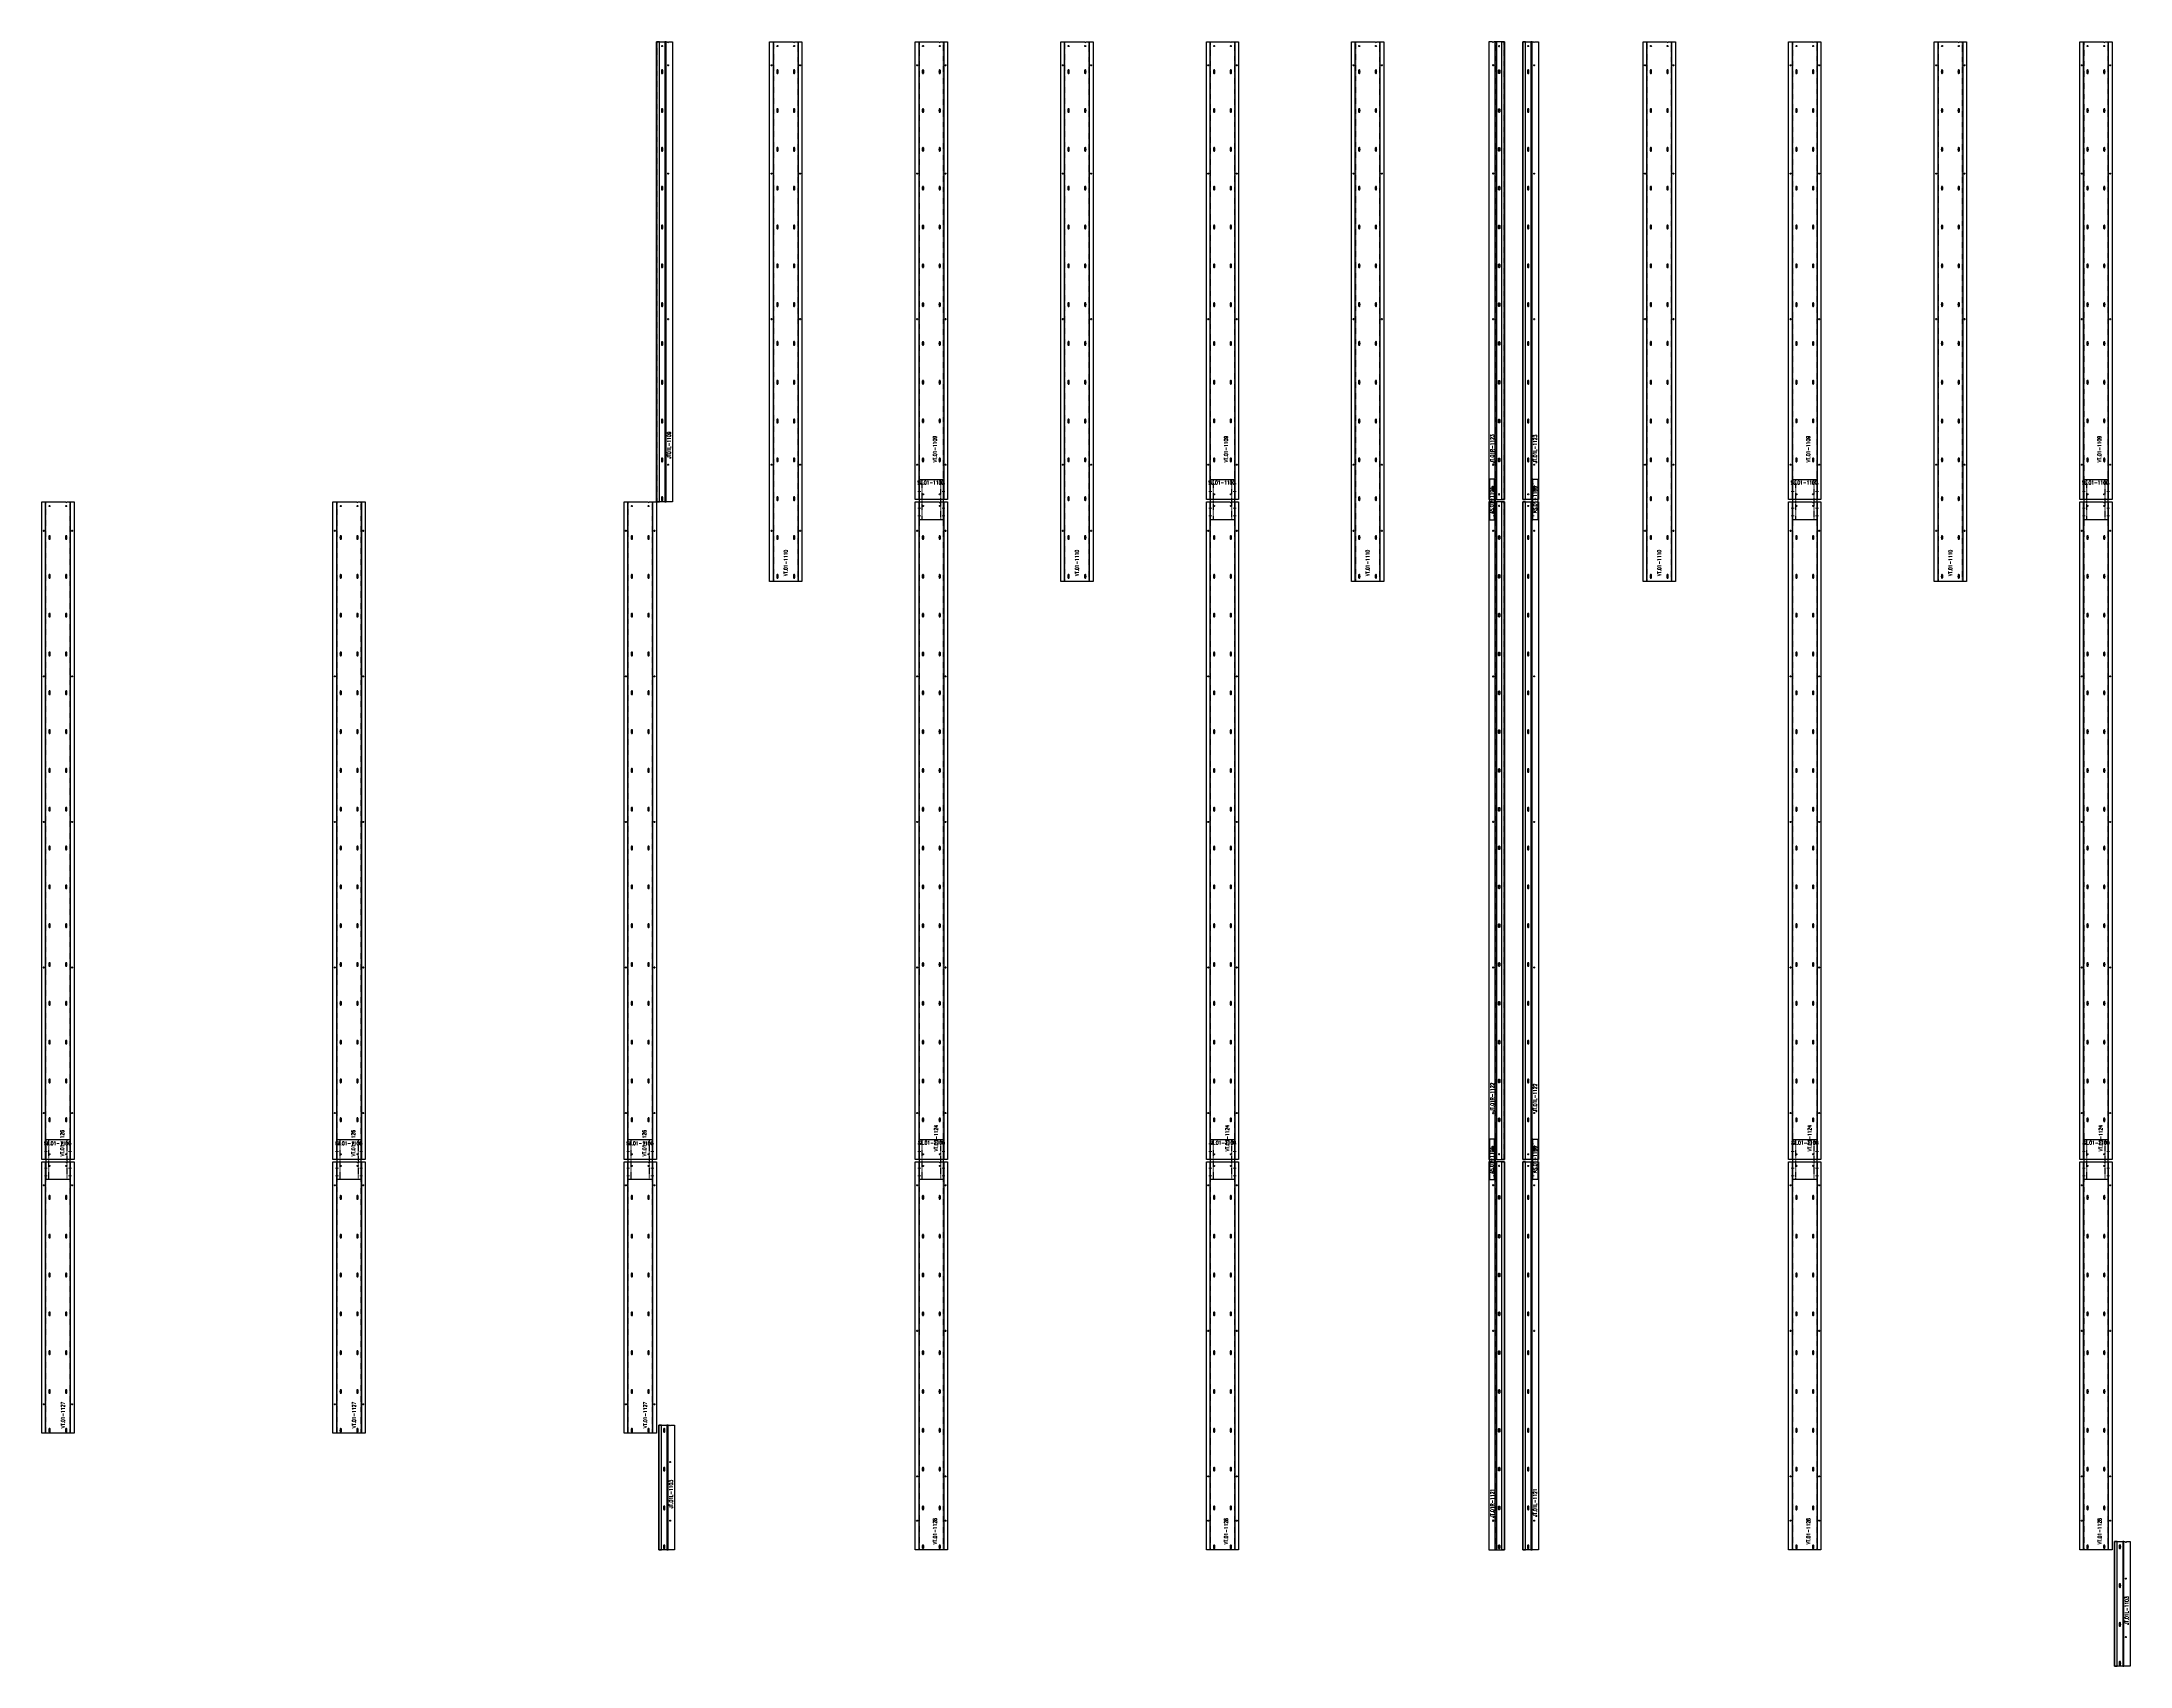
# Model space of a CAD drawing. Header units: inches. Extents: x 11737 to 18084, y -4365 to 1695.
# Drawn here: x 16711 to 17141.4, y -492.2 to -157.4 of the extents above; entities that cross this region are included whole.
import ezdxf

# ---------------------------------------------------------------- set-up
doc = ezdxf.new("R2010")
doc.units = ezdxf.units.IN
doc.header["$MEASUREMENT"] = 0
for name, pattern in [('NBK_Center', [0.541667, 0.333333, -0.0625, 0.083333, -0.0625]), ('NBK_Center2', [0.270833, 0.166667, -0.03125, 0.041667, -0.03125]), ('NBK_Hidden', [0.125, 0.083333, -0.041667]), ('NBK_Hidden2', [0.0625, 0.041667, -0.020833])]:
    doc.linetypes.add(name, pattern=pattern)
doc.layers.get('Defpoints').update_dxf_attribs({"color": 250, "lineweight": 0})
for name, color, linetype, lineweight in [('!Bracket', 11, 'Continuous', 25), ('!Clip - bent', 20, 'Continuous', 25), ('!Clip - bent @ 1', 20, 'Continuous', 25), ('!Dimension', 50, 'Continuous', 5), ('!Extrusion', 140, 'Continuous', 25), ('!Linetype_Center', 220, 'NBK_Center', 9), ('!Linetype_Center2', 222, 'NBK_Center2', 9), ('!Misc2', 252, 'NBK_Hidden2', 5)]:
    doc.layers.add(name, color=color, linetype=linetype, lineweight=lineweight)
doc.layers.add('0 @ 1', color=7, linetype='Continuous')
doc.styles.add('Romans', font='romans.shx', dxfattribs={"width": 0.8})

# ---------------------------------------------------------------- blocks, each defined once
blk = doc.blocks.new('WEEP HOLE')
at = {"layer": '!Linetype_Center'}
for p, q in [((-0.22, 0.37), (0.22, 0.37)), ((0, 0.83), (0, -0.08))]:
    blk.add_line(p, q, dxfattribs=at)
at = {"color": 0}
blk.add_lwpolyline([(-0.14, 0.61), (-0.14, 0.14, 0.414214), (0, 0, 0.414214), (0.14, 0.14), (0.14, 0.61, 0.414214), (0, 0.75, 0.414214)], format="xyb", close=True, dxfattribs=at)
blk = doc.blocks.new('TAP HOLE_5mm')
at = {"layer": '!Linetype_Center2'}
for points in [[(-0.18, 0), (0.18, 0)], [(0, 0.18), (0, -0.18)]]:
    blk.add_lwpolyline(points, dxfattribs=at)
blk.add_circle((0, 0), 0.101)
blk = doc.blocks.new('VT.01-1110-')
at = {"layer": '!Extrusion'}
blk.add_lwpolyline([(3.33, 0), (-3.33, 0), (-3.33, 111.22), (1.58, 111.22, 1), (1.86, 111.22), (3.33, 111.22)], format="xyb", close=True, dxfattribs=at)
for points in [[(-2.54, 111.22), (1.58, 111.22)], [(1.86, 111.22), (2.54, 111.22), (2.54, 0), (-2.54, 0), (-2.54, 111.22), (1.58, 111.22)], [(1.86, 111.22), (2.54, 111.22)]]:
    blk.add_lwpolyline(points, dxfattribs=at)
at = {"layer": '!Extrusion', "linetype": 'NBK_Hidden'}
blk.add_lwpolyline([(1.86, 111.22), (2.46, 111.22), (2.46, 0), (-2.46, 0), (-2.46, 111.22), (1.58, 111.22)], dxfattribs=at)
at = {"layer": '!Extrusion', "rotation": 360}
for name, p in [('TAP HOLE_5mm', (-1.72, 110.35)), ('TAP HOLE_5mm', (1.72, 110.35)), ('TAP HOLE_5mm', (-2.93, 106.38)), ('WEEP HOLE', (-1.72, 104.68)), ('WEEP HOLE', (1.72, 104.68)), ('TAP HOLE_5mm', (2.93, 106.38)), ('WEEP HOLE', (-1.72, 96.68)), ('WEEP HOLE', (1.72, 96.68)), ('WEEP HOLE', (-1.72, 88.68)), ('WEEP HOLE', (1.72, 88.68)), ('TAP HOLE_5mm', (-2.93, 84.06)), ('TAP HOLE_5mm', (2.93, 84.06)), ('WEEP HOLE', (-1.72, 80.68)), ('WEEP HOLE', (1.72, 80.68)), ('WEEP HOLE', (-1.72, 72.68)), ('WEEP HOLE', (1.72, 72.68)), ('WEEP HOLE', (-1.72, 64.68)), ('WEEP HOLE', (1.72, 64.68)), ('WEEP HOLE', (-1.72, 56.68)), ('WEEP HOLE', (1.72, 56.68)), ('TAP HOLE_5mm', (-2.93, 54.06)), ('TAP HOLE_5mm', (2.93, 54.06)), ('WEEP HOLE', (-1.72, 48.68)), ('WEEP HOLE', (1.72, 48.68)), ('WEEP HOLE', (-1.72, 40.68)), ('WEEP HOLE', (1.72, 40.68)), ('WEEP HOLE', (-1.72, 32.68)), ('WEEP HOLE', (1.72, 32.68)), ('TAP HOLE_5mm', (-2.93, 24.06)), ('WEEP HOLE', (-1.72, 24.68)), ('WEEP HOLE', (1.72, 24.68)), ('TAP HOLE_5mm', (2.93, 24.06)), ('WEEP HOLE', (-1.72, 16.68)), ('WEEP HOLE', (1.72, 16.68)), ('TAP HOLE_5mm', (-2.93, 10.43)), ('WEEP HOLE', (-1.72, 8.68)), ('WEEP HOLE', (1.72, 8.68)), ('TAP HOLE_5mm', (2.93, 10.43)), ('WEEP HOLE', (-1.72, 0.68)), ('WEEP HOLE', (1.72, 0.68))]:
    blk.add_blockref(name, p, dxfattribs=at)
at = {"layer": 'Defpoints', "color": 1, "insert": (0, 3.81), "char_height": 0.75, "width": 1.65, "attachment_point": 5, "rotation": 90, "style": 'Romans'}
blk.add_mtext('VT.01-1110', dxfattribs=at)
blk = doc.blocks.new('SECTION CLEAR HOLE 1')
at = {"layer": '!Linetype_Center2'}
blk.add_line((-0.33, 0, 0), (0.26, 0, 0), dxfattribs=at)
at = {"layer": '!Misc2'}
blk.add_lwpolyline([(-0.12, 0.1), (0, 0.1), (0, -0.1), (-0.12, -0.1)], close=True, dxfattribs=at)
blk = doc.blocks.new('SLOTTED SECTION1')
at = {"layer": '!Linetype_Center2'}
blk.add_lwpolyline([(-0.24, 0), (0.12, 0)], dxfattribs=at)
at = {"layer": '!Misc2'}
blk.add_lwpolyline([(-0.12, 0.47), (0, 0.47), (0, -0.47), (-0.12, -0.47)], close=True, dxfattribs=at)
blk = doc.blocks.new('SLOTTED HOLE 1')
at = {"layer": '!Linetype_Center'}
for p, q in [((0, 0.55), (0, -0.55)), ((-0.22, 0), (0.22, 0))]:
    blk.add_line(p, q, dxfattribs=at)
at = {"color": 0}
blk.add_lwpolyline([(-0.14, 0.33), (-0.14, -0.33, 0.414214), (0, -0.47, 0.414214), (0.14, -0.33), (0.14, 0.33, 0.414214), (0, 0.47, 0.414214)], format="xyb", close=True, dxfattribs=at)
blk = doc.blocks.new('SL.01-1101')
at = {"layer": '!Bracket'}
for points in [[(4.65, -1.3), (4.65, -0.12), (-3.67, -0.12), (-3.67, -1.3)], [(-3.67, -1.3), (-3.67, -1.18), (4.65, -1.18), (4.65, -1.3)]]:
    blk.add_lwpolyline(points, close=True, dxfattribs=at)
at = {"layer": '!Dimension', "xscale": -1, "rotation": 270}
for name, p in [('SECTION CLEAR HOLE 1', (-2.88, -1.18)), ('SECTION CLEAR HOLE 1', (-1.3, -1.18)), ('SLOTTED SECTION1', (2.15, -1.18)), ('SLOTTED SECTION1', (3.73, -1.18))]:
    blk.add_blockref(name, p, dxfattribs=at)
at = {"layer": '!Extrusion', "xscale": -1, "rotation": 270}
blk.add_blockref('TAP HOLE_5mm', (-2.09, -0.83), dxfattribs=at)
at = {"layer": '!Extrusion', "linetype": 'NBK_Hidden', "xscale": -1, "rotation": 270}
blk.add_blockref('SLOTTED HOLE 1', (2.75, -0.83), dxfattribs=at)
at = {"layer": 'Defpoints', "color": 30, "insert": (0.32, -0.6), "char_height": 0.75, "width": 1.65, "attachment_point": 5, "style": 'Romans'}
blk.add_mtext('AS.01-1101', dxfattribs=at)
blk = doc.blocks.new('JT.01R-1121-')
at = {"layer": '!Extrusion'}
blk.add_lwpolyline([(-3.25, 0), (0, 0), (0, 79.96), (-2.22, 79.96, -1), (-2.5, 79.96), (-3.25, 79.96)], format="xyb", close=True, dxfattribs=at)
for points in [[(-1.69, 79.96), (-1.69, 0), (-1.95, 0), (-1.95, 79.96)], [(-0.08, 79.96), (-0.08, 0), (0, 0), (0, 79.96), (0, 0), (-0.57, 0), (-0.57, 79.96)]]:
    blk.add_lwpolyline(points, close=True, dxfattribs=at)
at = {"layer": '!Extrusion', "linetype": 'NBK_Hidden'}
blk.add_lwpolyline([(-1.87, 79.96), (-1.87, 0), (-1.95, 0), (-1.95, 79.96)], close=True, dxfattribs=at)
at = {"layer": '!Extrusion', "xscale": -1}
for name, p in [('TAP HOLE_5mm', (-1.13, 79.12)), ('TAP HOLE_5mm', (-2.36, 75.12)), ('WEEP HOLE', (-1.13, 72.25)), ('WEEP HOLE', (-1.13, 64.25)), ('WEEP HOLE', (-1.13, 56.25)), ('WEEP HOLE', (-1.13, 48.25)), ('TAP HOLE_5mm', (-2.36, 45.12)), ('WEEP HOLE', (-1.13, 40.25)), ('WEEP HOLE', (-1.13, 32.25)), ('WEEP HOLE', (-1.13, 24.25)), ('WEEP HOLE', (-1.13, 16.25)), ('WEEP HOLE', (-1.13, 8.25)), ('TAP HOLE_5mm', (-2.36, 6)), ('WEEP HOLE', (-1.13, 0.24))]:
    blk.add_blockref(name, p, dxfattribs=at)
at = {"color": 144, "rotation": 90}
blk.add_blockref('SL.01-1101', (-3.25, 79.96), dxfattribs=at)
at = {"layer": 'Defpoints', "color": 5, "insert": (-2.54, 9.58), "char_height": 0.75, "width": 1.65, "attachment_point": 5, "rotation": 90, "style": 'Romans'}
blk.add_mtext('JT.01R-1121', dxfattribs=at)
blk = doc.blocks.new('AS.01-1100')
at = {"layer": '!Bracket'}
for points in [[(-1.3, 4.65), (-0.12, 4.65), (-0.12, -3.67), (-1.3, -3.67)], [(-1.3, -3.67), (-1.18, -3.67), (-1.18, 4.65), (-1.3, 4.65)]]:
    blk.add_lwpolyline(points, close=True, dxfattribs=at)
at = {"layer": '!Dimension'}
for name, p in [('SLOTTED SECTION1', (-1.18, 3.73)), ('SLOTTED SECTION1', (-1.18, 2.15)), ('SECTION CLEAR HOLE 1', (-1.18, -1.3)), ('SECTION CLEAR HOLE 1', (-1.18, -2.88))]:
    blk.add_blockref(name, p, dxfattribs=at)
at = {"layer": '!Extrusion', "linetype": 'NBK_Hidden'}
blk.add_blockref('SLOTTED HOLE 1', (-0.83, 2.75), dxfattribs=at)
at = {"layer": '!Extrusion', "rotation": 360}
blk.add_blockref('TAP HOLE_5mm', (-0.83, -2.09), dxfattribs=at)
at = {"layer": 'Defpoints', "color": 30, "insert": (-0.71, 0.49), "char_height": 0.75, "width": 1.65, "attachment_point": 5, "rotation": 90, "style": 'Romans'}
blk.add_mtext('AS.01-1100', dxfattribs=at)
blk = doc.blocks.new('JT.01L-1121')
at = {"layer": '!Extrusion'}
blk.add_lwpolyline([(2.22, 79.96, 1), (2.5, 79.96), (3.25, 79.96), (3.25, 0), (0, 0), (0, 79.96)], format="xyb", close=True, dxfattribs=at)
for points in [[(0, 79.96), (0, 0), (0.57, 0), (0.57, 79.96)], [(1.69, 79.96), (1.69, 0), (1.95, 0), (1.95, 79.96)]]:
    blk.add_lwpolyline(points, close=True, dxfattribs=at)
at = {"layer": '!Extrusion', "linetype": 'NBK_Hidden'}
for points in [[(0, 79.96), (0, 0), (0.08, 0), (0.08, 79.96)], [(1.87, 79.96), (1.87, 0), (1.95, 0), (1.95, 79.96)]]:
    blk.add_lwpolyline(points, close=True, dxfattribs=at)
at = {"layer": '!Dimension'}
blk.add_blockref('AS.01-1100', (3.25, 79.96), dxfattribs=at)
at = {"layer": '!Extrusion', "rotation": 360}
for name, p in [('TAP HOLE_5mm', (1.13, 79.12)), ('TAP HOLE_5mm', (2.36, 75.12)), ('WEEP HOLE', (1.13, 72.25)), ('WEEP HOLE', (1.13, 64.25)), ('TAP HOLE_5mm', (2.36, 45.12)), ('TAP HOLE_5mm', (2.36, 6))]:
    blk.add_blockref(name, p, dxfattribs=at)
at = {"layer": '!Extrusion'}
for p in [(1.13, 56.25), (1.13, 48.25), (1.13, 40.25), (1.13, 32.25), (1.13, 24.25), (1.13, 16.25), (1.13, 8.25), (1.13, 0.24)]:
    blk.add_blockref('WEEP HOLE', p, dxfattribs=at)
at = {"layer": 'Defpoints', "color": 2, "insert": (2.54, 9.7), "char_height": 0.75, "width": 1.65, "attachment_point": 5, "rotation": 90, "style": 'Romans'}
blk.add_mtext('JT.01L-1121', dxfattribs=at)
blk = doc.blocks.new('CLEAR SECTION HOLE')
at = {"layer": '!Linetype_Center2'}
blk.add_line((-0.33, 0), (0.26, 0), dxfattribs=at)
at = {"layer": '!Misc2'}
blk.add_lwpolyline([(-0.08, 0.1), (0, 0.1), (0, -0.1), (-0.08, -0.1)], close=True, dxfattribs=at)
blk = doc.blocks.new('VT.01-1128-')
at = {"layer": '!Extrusion'}
blk.add_lwpolyline([(-2.45, 84.55), (2.45, 84.55), (2.45, 76.29), (-2.45, 76.29)], close=True, dxfattribs=at)
at = {"layer": '!Extrusion', "linetype": 'NBK_Hidden2'}
blk.add_lwpolyline([(-1.86, 84.55), (1.86, 84.55), (1.86, 76.29), (-1.86, 76.29)], close=True, dxfattribs=at)
at = {"layer": '!Extrusion'}
blk.add_lwpolyline([(3.33, 0), (-3.33, 0), (-3.33, 79.96), (1.58, 79.96, 1), (1.86, 79.96), (3.33, 79.96)], format="xyb", close=True, dxfattribs=at)
for points in [[(-2.54, 79.96), (1.58, 79.96)], [(-2.54, 79.96), (1.58, 79.96)], [(1.86, 79.96), (2.54, 79.96), (2.54, 0), (-2.54, 0), (-2.54, 79.96), (1.58, 79.96)], [(1.86, 79.96), (2.54, 79.96)], [(1.86, 79.96), (2.54, 79.96)]]:
    blk.add_lwpolyline(points, dxfattribs=at)
at = {"layer": '!Extrusion', "linetype": 'NBK_Hidden'}
blk.add_lwpolyline([(1.86, 79.96), (2.46, 79.96), (2.46, 0), (-2.46, 0), (-2.46, 79.96), (1.58, 79.96)], dxfattribs=at)
at = {"layer": '!Dimension', "rotation": 360}
for p in [(-2.46, 78.66), (2.54, 78.66), (-2.46, 77.08), (2.54, 77.08)]:
    blk.add_blockref('CLEAR SECTION HOLE', p, dxfattribs=at)
at = {"layer": '!Extrusion', "rotation": 360}
for name, p in [('TAP HOLE_5mm', (-1.72, 79.12)), ('TAP HOLE_5mm', (1.72, 79.12)), ('TAP HOLE_5mm', (-2.93, 75.12)), ('TAP HOLE_5mm', (2.93, 75.12)), ('WEEP HOLE', (-1.72, 72.25)), ('WEEP HOLE', (1.72, 72.25)), ('WEEP HOLE', (-1.72, 64.25)), ('WEEP HOLE', (1.72, 64.25)), ('WEEP HOLE', (-1.72, 56.25)), ('WEEP HOLE', (1.72, 56.25)), ('WEEP HOLE', (-1.72, 48.25)), ('WEEP HOLE', (1.72, 48.25)), ('TAP HOLE_5mm', (-2.93, 45.12)), ('TAP HOLE_5mm', (2.93, 45.12)), ('WEEP HOLE', (-1.72, 40.25)), ('WEEP HOLE', (1.72, 40.25)), ('WEEP HOLE', (-1.72, 32.25)), ('WEEP HOLE', (1.72, 32.25)), ('WEEP HOLE', (-1.72, 24.25)), ('WEEP HOLE', (1.72, 24.25)), ('TAP HOLE_5mm', (-2.93, 15.12)), ('WEEP HOLE', (-1.72, 16.25)), ('WEEP HOLE', (1.72, 16.25)), ('TAP HOLE_5mm', (2.93, 15.12)), ('WEEP HOLE', (-1.72, 8.25)), ('WEEP HOLE', (1.72, 8.25)), ('TAP HOLE_5mm', (-2.93, 6)), ('TAP HOLE_5mm', (2.93, 6)), ('WEEP HOLE', (-1.72, 0.24)), ('WEEP HOLE', (1.72, 0.24))]:
    blk.add_blockref(name, p, dxfattribs=at)
at = {"layer": 'Defpoints', "color": 30, "insert": (0.03, 83.88), "char_height": 0.75, "width": 1.65, "attachment_point": 5, "style": 'Romans'}
blk.add_mtext('SL.01-1100', dxfattribs=at)
at = {"layer": 'Defpoints', "color": 1, "insert": (0.74, 3.81), "char_height": 0.75, "width": 1.65, "attachment_point": 5, "rotation": 90, "style": 'Romans'}
blk.add_mtext('VT.01-1128', dxfattribs=at)
blk = doc.blocks.new('VT.01-1127-')
at = {"layer": '!Extrusion'}
blk.add_lwpolyline([(-2.45, 60.55), (2.45, 60.55), (2.45, 52.29), (-2.45, 52.29)], close=True, dxfattribs=at)
at = {"layer": '!Extrusion', "linetype": 'NBK_Hidden2'}
blk.add_lwpolyline([(-1.86, 60.55), (1.86, 60.55), (1.86, 52.29), (-1.86, 52.29)], close=True, dxfattribs=at)
at = {"layer": '!Extrusion'}
blk.add_lwpolyline([(3.33, 0), (-3.33, 0), (-3.33, 55.96), (1.58, 55.96, 1), (1.86, 55.96), (3.33, 55.96)], format="xyb", close=True, dxfattribs=at)
for points in [[(1.86, 55.96), (2.54, 55.96), (2.54, 0), (-2.54, 0), (-2.54, 55.96), (1.58, 55.96)], [(-2.54, 55.96), (1.58, 55.96)], [(1.86, 55.96), (2.54, 55.96)]]:
    blk.add_lwpolyline(points, dxfattribs=at)
at = {"layer": '!Extrusion', "linetype": 'NBK_Hidden'}
blk.add_lwpolyline([(1.86, 55.96), (2.46, 55.96), (2.46, 0), (-2.46, 0), (-2.46, 55.96), (1.58, 55.96)], dxfattribs=at)
at = {"layer": '!Dimension', "rotation": 360}
for p in [(-2.46, 54.67), (-2.46, 53.09), (2.54, 54.67), (2.54, 53.09)]:
    blk.add_blockref('CLEAR SECTION HOLE', p, dxfattribs=at)
at = {"layer": '!Extrusion', "rotation": 360}
for name, p in [('TAP HOLE_5mm', (-1.72, 55.12)), ('TAP HOLE_5mm', (1.72, 55.12)), ('TAP HOLE_5mm', (-2.93, 51.12)), ('WEEP HOLE', (-1.72, 48.25)), ('WEEP HOLE', (1.72, 48.25)), ('TAP HOLE_5mm', (2.93, 51.12)), ('WEEP HOLE', (-1.72, 40.25)), ('WEEP HOLE', (1.72, 40.25)), ('WEEP HOLE', (-1.72, 32.25)), ('WEEP HOLE', (1.72, 32.25)), ('WEEP HOLE', (-1.72, 24.25)), ('WEEP HOLE', (1.72, 24.25)), ('WEEP HOLE', (-1.72, 16.25)), ('WEEP HOLE', (1.72, 16.25)), ('WEEP HOLE', (-1.72, 8.25)), ('WEEP HOLE', (1.72, 8.25)), ('TAP HOLE_5mm', (-2.93, 6)), ('TAP HOLE_5mm', (2.93, 6)), ('WEEP HOLE', (-1.72, 0.24)), ('WEEP HOLE', (1.72, 0.24))]:
    blk.add_blockref(name, p, dxfattribs=at)
at = {"layer": 'Defpoints', "color": 30, "insert": (-0.07, 59.77), "char_height": 0.75, "width": 1.65, "attachment_point": 5, "style": 'Romans'}
blk.add_mtext('SL.01-1100', dxfattribs=at)
at = {"layer": 'Defpoints', "color": 1, "insert": (1.02, 3.77), "char_height": 0.75, "width": 1.65, "attachment_point": 5, "rotation": 90, "style": 'Romans'}
blk.add_mtext('VT.01-1127', dxfattribs=at)
blk = doc.blocks.new('JT.01L-1103')
at = {"layer": '!Extrusion'}
blk.add_lwpolyline([(0, 25.69), (0, 0), (-3.25, 0), (-3.25, 25.69), (-1.02, 25.69, 1), (-0.75, 25.69)], format="xyb", close=True, dxfattribs=at)
for points in [[(-2.68, 25.69), (-3.25, 25.69), (-3.25, 0), (-2.68, 0)], [(-1.55, 0), (-1.3, 0), (-1.3, 25.69), (-1.55, 25.69)]]:
    blk.add_lwpolyline(points, close=True, dxfattribs=at)
at = {"layer": '!Extrusion', "linetype": 'NBK_Hidden'}
for points in [[(-3.25, 0), (-3.17, 0), (-3.17, 25.69), (-3.25, 25.69)], [(-1.38, 0), (-1.3, 0), (-1.3, 25.69), (-1.38, 25.69)]]:
    blk.add_lwpolyline(points, close=True, dxfattribs=at)
at = {"layer": '!Extrusion'}
for p in [(-2.12, 24.25), (-2.12, 16.25), (-2.12, 8.25), (-2.12, 0.24)]:
    blk.add_blockref('WEEP HOLE', p, dxfattribs=at)
at = {"layer": '!Extrusion', "rotation": 360}
for p in [(-0.89, 18.07), (-0.89, 6)]:
    blk.add_blockref('TAP HOLE_5mm', p, dxfattribs=at)
at = {"layer": 'Defpoints', "color": 2, "insert": (-0.71, 11.47), "char_height": 0.75, "width": 1.65, "attachment_point": 5, "rotation": 90, "style": 'Romans'}
blk.add_mtext('JT.01L-1103', dxfattribs=at)
blk = doc.blocks.new('SLOTTED SECTION HOLE')
at = {"layer": '!Linetype_Center2'}
blk.add_line((-0.33, 0), (0.26, 0), dxfattribs=at)
at = {"layer": '!Misc2'}
blk.add_lwpolyline([(-0.08, 0.47), (0, 0.47), (0, -0.47), (-0.08, -0.47)], close=True, dxfattribs=at)
blk = doc.blocks.new('VT.01-1109-')
at = {"layer": '!Extrusion'}
blk.add_lwpolyline([(-3.33, 0), (-3.33, 94.33), (1.58, 94.33, 1), (1.86, 94.33), (3.32, 94.33), (3.32, 0)], format="xyb", close=True, dxfattribs=at)
for points in [[(-2.54, 0), (-2.54, 94.33), (1.58, 94.33)], [(1.86, 94.33), (2.54, 94.33), (2.54, 0)]]:
    blk.add_lwpolyline(points, dxfattribs=at)
at = {"layer": '!Extrusion', "linetype": 'NBK_Hidden'}
for points in [[(-2.46, 0), (-2.46, 94.33), (1.58, 94.33)], [(1.86, 94.33), (2.46, 94.33), (2.46, 0)]]:
    blk.add_lwpolyline(points, dxfattribs=at)
at = {"layer": '!Dimension', "rotation": 360}
for p in [(-2.46, 3.23), (-2.46, 1.65), (2.54, 3.23), (2.54, 1.65)]:
    blk.add_blockref('SLOTTED SECTION HOLE', p, dxfattribs=at)
at = {"layer": '!Extrusion', "rotation": 360}
for name, p in [('TAP HOLE_5mm', (-1.72, 93.45)), ('TAP HOLE_5mm', (1.72, 93.45)), ('TAP HOLE_5mm', (-2.94, 89.49)), ('WEEP HOLE', (-1.72, 87.78)), ('WEEP HOLE', (1.72, 87.78)), ('TAP HOLE_5mm', (2.93, 89.49)), ('WEEP HOLE', (-1.72, 79.78)), ('WEEP HOLE', (1.72, 79.78)), ('WEEP HOLE', (-1.72, 71.78)), ('WEEP HOLE', (1.72, 71.78)), ('TAP HOLE_5mm', (-2.94, 67.16)), ('WEEP HOLE', (-1.72, 63.78)), ('WEEP HOLE', (1.72, 63.78)), ('TAP HOLE_5mm', (2.93, 67.16)), ('WEEP HOLE', (-1.72, 55.78)), ('WEEP HOLE', (1.72, 55.78)), ('WEEP HOLE', (-1.72, 47.78)), ('WEEP HOLE', (1.72, 47.78)), ('WEEP HOLE', (-1.72, 39.78)), ('WEEP HOLE', (1.72, 39.78)), ('TAP HOLE_5mm', (-2.94, 37.16)), ('TAP HOLE_5mm', (2.93, 37.16)), ('WEEP HOLE', (-1.72, 31.78)), ('WEEP HOLE', (1.72, 31.78)), ('WEEP HOLE', (-1.72, 23.78)), ('WEEP HOLE', (1.72, 23.78)), ('WEEP HOLE', (-1.72, 15.84)), ('WEEP HOLE', (1.72, 15.84)), ('WEEP HOLE', (-1.72, 7.78)), ('WEEP HOLE', (1.72, 7.78)), ('TAP HOLE_5mm', (-2.94, 7.16)), ('TAP HOLE_5mm', (2.93, 7.16)), ('TAP HOLE_5mm', (-1.72, 1.06)), ('TAP HOLE_5mm', (1.72, 1.06))]:
    blk.add_blockref(name, p, dxfattribs=at)
at = {"layer": 'Defpoints', "color": 1, "insert": (0.72, 10.38), "char_height": 0.75, "width": 1.65, "attachment_point": 5, "rotation": 90, "style": 'Romans'}
blk.add_mtext('VT.01-1109', dxfattribs=at)
blk = doc.blocks.new('VT.01-1124-')
at = {"layer": '!Extrusion'}
blk.add_lwpolyline([(-2.45, 140.09), (2.45, 140.09), (2.45, 131.83), (-2.45, 131.83)], close=True, dxfattribs=at)
at = {"layer": '!Extrusion', "linetype": 'NBK_Hidden2'}
blk.add_lwpolyline([(-1.86, 140.09), (1.86, 140.09), (1.86, 131.83), (-1.86, 131.83)], close=True, dxfattribs=at)
at = {"layer": '!Extrusion'}
blk.add_lwpolyline([(-3.33, 0), (-3.33, 135.5), (1.58, 135.5, 1), (1.86, 135.5), (3.33, 135.5), (3.33, 0)], format="xyb", close=True, dxfattribs=at)
for points in [[(-2.54, 0), (-2.54, 135.5), (1.58, 135.5)], [(1.86, 135.5), (2.54, 135.5), (2.54, 0)]]:
    blk.add_lwpolyline(points, dxfattribs=at)
at = {"layer": '!Extrusion', "linetype": 'NBK_Hidden'}
for points in [[(-2.46, 0), (-2.46, 135.5)], [(2.46, 135.5), (2.46, 0)]]:
    blk.add_lwpolyline(points, dxfattribs=at)
at = {"layer": '!Dimension', "rotation": 360}
for name, p in [('CLEAR SECTION HOLE', (-2.46, 134.2)), ('CLEAR SECTION HOLE', (2.54, 134.2)), ('CLEAR SECTION HOLE', (-2.46, 132.62)), ('CLEAR SECTION HOLE', (2.54, 132.62)), ('SLOTTED SECTION HOLE', (-2.46, 3.23)), ('SLOTTED SECTION HOLE', (-2.46, 1.65)), ('SLOTTED SECTION HOLE', (2.54, 3.23)), ('SLOTTED SECTION HOLE', (2.54, 1.65))]:
    blk.add_blockref(name, p, dxfattribs=at)
at = {"layer": '!Extrusion', "rotation": 360}
for name, p in [('TAP HOLE_5mm', (-1.72, 134.66)), ('TAP HOLE_5mm', (1.72, 134.66)), ('TAP HOLE_5mm', (-2.93, 129.54)), ('TAP HOLE_5mm', (2.93, 129.54)), ('WEEP HOLE', (-1.72, 127.78)), ('WEEP HOLE', (1.72, 127.78)), ('WEEP HOLE', (-1.72, 119.78)), ('WEEP HOLE', (1.72, 119.78)), ('WEEP HOLE', (-1.72, 111.78)), ('WEEP HOLE', (1.72, 111.78)), ('WEEP HOLE', (-1.72, 103.78)), ('WEEP HOLE', (1.72, 103.78)), ('TAP HOLE_5mm', (-2.93, 99.54)), ('TAP HOLE_5mm', (2.93, 99.54)), ('WEEP HOLE', (-1.72, 95.78)), ('WEEP HOLE', (1.72, 95.78)), ('WEEP HOLE', (-1.72, 87.78)), ('WEEP HOLE', (1.72, 87.78)), ('WEEP HOLE', (-1.72, 79.78)), ('WEEP HOLE', (1.72, 79.78)), ('TAP HOLE_5mm', (-2.93, 69.54)), ('WEEP HOLE', (-1.72, 71.78)), ('WEEP HOLE', (1.72, 71.78)), ('TAP HOLE_5mm', (2.93, 69.54)), ('WEEP HOLE', (-1.72, 63.78)), ('WEEP HOLE', (1.72, 63.78)), ('WEEP HOLE', (-1.72, 55.78)), ('WEEP HOLE', (1.72, 55.78)), ('WEEP HOLE', (-1.72, 47.78)), ('WEEP HOLE', (1.72, 47.78)), ('TAP HOLE_5mm', (-2.93, 39.54)), ('WEEP HOLE', (-1.72, 39.78)), ('WEEP HOLE', (1.72, 39.78)), ('TAP HOLE_5mm', (2.93, 39.54)), ('WEEP HOLE', (-1.72, 31.78)), ('WEEP HOLE', (1.72, 31.78)), ('WEEP HOLE', (-1.72, 23.78)), ('WEEP HOLE', (1.72, 23.78)), ('WEEP HOLE', (-1.72, 15.78)), ('WEEP HOLE', (1.72, 15.78)), ('TAP HOLE_5mm', (-2.93, 9.54)), ('WEEP HOLE', (-1.72, 7.78)), ('WEEP HOLE', (1.72, 7.78)), ('TAP HOLE_5mm', (2.93, 9.54)), ('TAP HOLE_5mm', (-1.72, 1.06)), ('TAP HOLE_5mm', (1.72, 1.06))]:
    blk.add_blockref(name, p, dxfattribs=at)
at = {"layer": 'Defpoints', "color": 30, "insert": (-0.12, 139.47), "char_height": 0.75, "width": 1.65, "attachment_point": 5, "style": 'Romans'}
blk.add_mtext('SL.01-1100', dxfattribs=at)
at = {"layer": 'Defpoints', "color": 1, "insert": (0.98, 4.37), "char_height": 0.75, "width": 1.65, "attachment_point": 5, "rotation": 90, "style": 'Romans'}
blk.add_mtext('VT.01-1124', dxfattribs=at)
blk = doc.blocks.new('VT.01-1126-')
at = {"layer": '!Extrusion'}
blk.add_lwpolyline([(3.33, 0), (-3.33, 0), (-3.33, 135.53), (1.58, 135.53, 1), (1.86, 135.53), (3.33, 135.53)], format="xyb", close=True, dxfattribs=at)
for points in [[(1.86, 135.53), (2.54, 135.53), (2.54, 0), (-2.54, 0), (-2.54, 135.53), (1.58, 135.53)], [(-2.54, 135.53), (1.58, 135.53)], [(1.86, 135.53), (2.54, 135.53)]]:
    blk.add_lwpolyline(points, dxfattribs=at)
at = {"layer": '!Extrusion', "linetype": 'NBK_Hidden'}
blk.add_lwpolyline([(1.86, 135.53), (2.46, 135.53), (2.46, 0), (-2.46, 0), (-2.46, 135.53), (1.58, 135.53)], dxfattribs=at)
at = {"layer": '!Dimension', "rotation": 360}
for p in [(-2.46, 3.23), (-2.46, 1.65), (2.54, 3.23), (2.54, 1.65)]:
    blk.add_blockref('SLOTTED SECTION HOLE', p, dxfattribs=at)
at = {"layer": '!Extrusion', "rotation": 360}
for name, p in [('TAP HOLE_5mm', (-1.72, 134.65)), ('TAP HOLE_5mm', (1.72, 134.65)), ('TAP HOLE_5mm', (-2.93, 129.54)), ('TAP HOLE_5mm', (2.93, 129.54)), ('WEEP HOLE', (-1.72, 127.79)), ('WEEP HOLE', (1.72, 127.79)), ('WEEP HOLE', (-1.72, 119.79)), ('WEEP HOLE', (1.72, 119.79)), ('WEEP HOLE', (-1.72, 111.79)), ('WEEP HOLE', (1.72, 111.79)), ('WEEP HOLE', (-1.72, 103.79)), ('WEEP HOLE', (1.72, 103.79)), ('TAP HOLE_5mm', (-2.93, 99.54)), ('TAP HOLE_5mm', (2.93, 99.54)), ('WEEP HOLE', (-1.72, 95.79)), ('WEEP HOLE', (1.72, 95.79)), ('WEEP HOLE', (-1.72, 87.79)), ('WEEP HOLE', (1.72, 87.79)), ('WEEP HOLE', (-1.72, 79.79)), ('WEEP HOLE', (1.72, 79.79)), ('TAP HOLE_5mm', (-2.93, 69.54)), ('WEEP HOLE', (-1.72, 71.79)), ('WEEP HOLE', (1.72, 71.79)), ('TAP HOLE_5mm', (2.93, 69.54)), ('WEEP HOLE', (-1.72, 63.79)), ('WEEP HOLE', (1.72, 63.79)), ('WEEP HOLE', (-1.72, 55.79)), ('WEEP HOLE', (1.72, 55.79)), ('WEEP HOLE', (-1.72, 47.79)), ('WEEP HOLE', (1.72, 47.79)), ('TAP HOLE_5mm', (-2.93, 39.54)), ('WEEP HOLE', (-1.72, 39.79)), ('WEEP HOLE', (1.72, 39.79)), ('TAP HOLE_5mm', (2.93, 39.54)), ('WEEP HOLE', (-1.72, 31.79)), ('WEEP HOLE', (1.72, 31.79)), ('WEEP HOLE', (-1.72, 23.79)), ('WEEP HOLE', (1.72, 23.79)), ('WEEP HOLE', (-1.72, 15.79)), ('WEEP HOLE', (1.72, 15.79)), ('TAP HOLE_5mm', (-2.93, 9.54)), ('WEEP HOLE', (-1.72, 7.79)), ('WEEP HOLE', (1.72, 7.79)), ('TAP HOLE_5mm', (2.93, 9.54)), ('TAP HOLE_5mm', (-1.72, 1.06)), ('TAP HOLE_5mm', (1.72, 1.06))]:
    blk.add_blockref(name, p, dxfattribs=at)
at = {"layer": 'Defpoints', "color": 1, "insert": (0.88, 3.34), "char_height": 0.75, "width": 1.65, "attachment_point": 5, "rotation": 90, "style": 'Romans'}
blk.add_mtext('VT.01-1126', dxfattribs=at)
blk = doc.blocks.new('JT.01L-1109')
at = {"layer": '!Extrusion'}
blk.add_lwpolyline([(0, 0), (-3.25, 0), (-3.25, 94.79), (-1.02, 94.79, 1), (-0.75, 94.79), (0, 94.79)], format="xyb", close=True, dxfattribs=at)
at = {"layer": '!Extrusion', "linetype": 'NBK_Hidden'}
for points in [[(-3.25, 0), (-3.17, 0), (-3.17, 94.79), (-3.25, 94.79)], [(-1.38, 0), (-1.3, 0), (-1.3, 94.79), (-1.38, 94.79)]]:
    blk.add_lwpolyline(points, close=True, dxfattribs=at)
at = {"layer": '!Extrusion'}
for points in [[(-2.68, 94.79), (-3.25, 94.79), (-3.25, 0), (-2.68, 0)], [(-1.55, 0), (-1.3, 0), (-1.3, 94.79), (-1.55, 94.79)]]:
    blk.add_lwpolyline(points, close=True, dxfattribs=at)
at = {"layer": '!Extrusion', "rotation": 360}
for p in [(-2.12, 93.91), (-0.89, 89.95), (-0.89, 67.62), (-0.89, 37.62), (-0.89, 7.62)]:
    blk.add_blockref('TAP HOLE_5mm', p, dxfattribs=at)
at = {"layer": '!Extrusion'}
for p in [(-2.12, 88.24), (-2.12, 80.24), (-2.12, 72.24), (-2.12, 64.24), (-2.12, 56.24), (-2.12, 48.24), (-2.12, 40.24), (-2.12, 32.24), (-2.12, 24.24), (-2.12, 16.24), (-2.12, 8.24), (-2.12, 0.24)]:
    blk.add_blockref('WEEP HOLE', p, dxfattribs=at)
at = {"layer": 'Defpoints', "color": 2, "insert": (-0.71, 11.67), "char_height": 0.75, "width": 1.65, "attachment_point": 5, "rotation": 90, "style": 'Romans'}
blk.add_mtext('JT01L-1109', dxfattribs=at)
blk = doc.blocks.new('JT.01R-1123-')
at = {"layer": '!Extrusion'}
blk.add_lwpolyline([(0, 0), (0, 94.33), (-2.22, 94.33, -1), (-2.5, 94.33), (-3.25, 94.33), (-3.25, 0)], format="xyb", close=True, dxfattribs=at)
for points in [[(-1.95, 0), (-1.95, 94.33), (-1.69, 94.33), (-1.69, 0)], [(-0.57, 0), (-0.57, 94.33), (0, 94.33), (0, 0)]]:
    blk.add_lwpolyline(points, close=True, dxfattribs=at)
at = {"layer": '!Extrusion', "linetype": 'NBK_Hidden'}
for points in [[(-1.95, 0), (-1.95, 94.33), (-1.87, 94.33), (-1.87, 0)], [(-0.08, 0), (-0.08, 94.33), (0, 94.33), (0, 0)]]:
    blk.add_lwpolyline(points, close=True, dxfattribs=at)
at = {"layer": '!Extrusion', "xscale": -1}
for name, p in [('TAP HOLE_5mm', (-1.13, 93.45)), ('TAP HOLE_5mm', (-2.36, 89.49)), ('WEEP HOLE', (-1.13, 87.78)), ('WEEP HOLE', (-1.13, 79.78)), ('WEEP HOLE', (-1.13, 71.78)), ('TAP HOLE_5mm', (-2.36, 67.16)), ('WEEP HOLE', (-1.13, 63.78)), ('WEEP HOLE', (-1.13, 55.78)), ('WEEP HOLE', (-1.13, 47.78)), ('WEEP HOLE', (-1.13, 39.78)), ('TAP HOLE_5mm', (-2.36, 37.16)), ('WEEP HOLE', (-1.13, 31.78)), ('WEEP HOLE', (-1.13, 23.78)), ('WEEP HOLE', (-1.13, 15.78)), ('WEEP HOLE', (-1.13, 7.78)), ('TAP HOLE_5mm', (-2.36, 7.16)), ('TAP HOLE_5mm', (-1.13, 1.06))]:
    blk.add_blockref(name, p, dxfattribs=at)
at = {"layer": 'Defpoints', "color": 5, "insert": (-2.54, 10.44), "char_height": 0.75, "width": 1.65, "attachment_point": 5, "rotation": 90, "style": 'Romans'}
blk.add_mtext('JT.01R-1123', dxfattribs=at)
blk = doc.blocks.new('JT.01R-1122-')
at = {"layer": '!Extrusion'}
blk.add_lwpolyline([(-2.22, 135.5, -1), (-2.5, 135.5), (-3.25, 135.5), (-3.25, 0), (0, 0), (0, 135.5)], format="xyb", close=True, dxfattribs=at)
at = {"layer": '!Extrusion', "linetype": 'NBK_Hidden'}
for points in [[(-1.87, 135.5), (-1.87, 0), (-1.95, 0), (-1.95, 135.5)], [(0, 135.5), (0, 0), (-0.08, 0), (-0.08, 135.5)]]:
    blk.add_lwpolyline(points, close=True, dxfattribs=at)
at = {"layer": '!Extrusion'}
for points in [[(-1.69, 135.5), (-1.69, 0), (-1.95, 0), (-1.95, 135.5)], [(0, 135.5), (0, 0), (-0.57, 0), (-0.57, 135.5)]]:
    blk.add_lwpolyline(points, close=True, dxfattribs=at)
at = {"layer": '!Extrusion', "xscale": -1}
for name, p in [('TAP HOLE_5mm', (-1.13, 134.66)), ('TAP HOLE_5mm', (-2.36, 129.54)), ('WEEP HOLE', (-1.13, 127.78)), ('WEEP HOLE', (-1.13, 119.78)), ('WEEP HOLE', (-1.13, 111.78)), ('WEEP HOLE', (-1.13, 103.78)), ('TAP HOLE_5mm', (-2.36, 99.54)), ('WEEP HOLE', (-1.13, 95.78)), ('WEEP HOLE', (-1.13, 87.78)), ('WEEP HOLE', (-1.13, 79.78)), ('TAP HOLE_5mm', (-2.36, 69.54)), ('WEEP HOLE', (-1.13, 71.78)), ('WEEP HOLE', (-1.13, 63.84)), ('WEEP HOLE', (-1.13, 55.78)), ('WEEP HOLE', (-1.13, 47.78)), ('TAP HOLE_5mm', (-2.36, 39.54)), ('WEEP HOLE', (-1.13, 39.78)), ('WEEP HOLE', (-1.13, 31.78)), ('WEEP HOLE', (-1.13, 23.78)), ('WEEP HOLE', (-1.13, 15.78)), ('TAP HOLE_5mm', (-2.36, 9.54)), ('WEEP HOLE', (-1.13, 7.78)), ('TAP HOLE_5mm', (-1.13, 1.06))]:
    blk.add_blockref(name, p, dxfattribs=at)
at = {"color": 144, "rotation": 90}
blk.add_blockref('SL.01-1101', (-3.25, 135.5), dxfattribs=at)
at = {"layer": 'Defpoints', "color": 5, "insert": (-2.54, 12.82), "char_height": 0.75, "width": 1.65, "attachment_point": 5, "rotation": 90, "style": 'Romans'}
blk.add_mtext('JT.01R-1122', dxfattribs=at)
blk = doc.blocks.new('JT.01L-1122')
at = {"layer": '!Extrusion'}
blk.add_lwpolyline([(2.22, 135.5, 1), (2.5, 135.5), (3.25, 135.5), (3.25, 0), (0, 0), (0, 135.5)], format="xyb", close=True, dxfattribs=at)
for points in [[(0, 135.5), (0, 0), (0.57, 0), (0.57, 135.5)], [(1.69, 135.5), (1.69, 0), (1.95, 0), (1.95, 135.5)]]:
    blk.add_lwpolyline(points, close=True, dxfattribs=at)
at = {"layer": '!Extrusion', "linetype": 'NBK_Hidden'}
for points in [[(0, 135.5), (0, 0), (0.08, 0), (0.08, 135.5)], [(1.87, 135.5), (1.87, 0), (1.95, 0), (1.95, 135.5)]]:
    blk.add_lwpolyline(points, close=True, dxfattribs=at)
at = {"layer": '!Dimension'}
blk.add_blockref('AS.01-1100', (3.25, 135.5), dxfattribs=at)
at = {"layer": '!Extrusion', "rotation": 360}
for name, p in [('TAP HOLE_5mm', (1.13, 134.66)), ('TAP HOLE_5mm', (2.36, 129.54)), ('WEEP HOLE', (1.13, 127.78)), ('WEEP HOLE', (1.13, 119.78)), ('WEEP HOLE', (1.13, 111.78)), ('WEEP HOLE', (1.13, 103.78)), ('TAP HOLE_5mm', (2.36, 99.54)), ('WEEP HOLE', (1.13, 95.78)), ('WEEP HOLE', (1.13, 87.78)), ('WEEP HOLE', (1.13, 79.78)), ('WEEP HOLE', (1.13, 71.78)), ('TAP HOLE_5mm', (2.36, 69.54)), ('WEEP HOLE', (1.13, 63.78)), ('WEEP HOLE', (1.13, 55.78)), ('WEEP HOLE', (1.13, 47.78)), ('WEEP HOLE', (1.13, 39.78)), ('TAP HOLE_5mm', (2.36, 39.54)), ('WEEP HOLE', (1.13, 31.78)), ('WEEP HOLE', (1.13, 23.78)), ('WEEP HOLE', (1.13, 15.78)), ('WEEP HOLE', (1.13, 7.78)), ('TAP HOLE_5mm', (2.36, 9.54)), ('TAP HOLE_5mm', (1.13, 1.06))]:
    blk.add_blockref(name, p, dxfattribs=at)
at = {"layer": 'Defpoints', "color": 2, "insert": (2.54, 12.68), "char_height": 0.75, "width": 1.65, "attachment_point": 5, "rotation": 90, "style": 'Romans'}
blk.add_mtext('JT.01L-1122', dxfattribs=at)
blk = doc.blocks.new('JT.01L-1123')
at = {"layer": '!Extrusion'}
for points in [[(0.57, 0), (0.57, 94.33), (0, 94.33), (0, 0)], [(1.95, 0), (1.95, 94.33), (1.69, 94.33), (1.69, 0)]]:
    blk.add_lwpolyline(points, close=True, dxfattribs=at)
at = {"layer": '!Extrusion', "linetype": 'NBK_Hidden'}
for points in [[(0.08, 0), (0.08, 94.33), (0, 94.33), (0, 0)], [(1.95, 0), (1.95, 94.33), (1.87, 94.33), (1.87, 0)]]:
    blk.add_lwpolyline(points, close=True, dxfattribs=at)
at = {"layer": '!Extrusion'}
blk.add_lwpolyline([(0, 0), (0, 94.33), (2.22, 94.33, 1), (2.5, 94.33), (3.25, 94.33), (3.25, 0)], format="xyb", close=True, dxfattribs=at)
at = {"layer": '!Extrusion', "rotation": 360}
for name, p in [('TAP HOLE_5mm', (1.13, 93.45)), ('WEEP HOLE', (1.13, 87.78)), ('TAP HOLE_5mm', (2.36, 89.49)), ('WEEP HOLE', (1.13, 79.78)), ('WEEP HOLE', (1.13, 71.78)), ('WEEP HOLE', (1.13, 63.78)), ('TAP HOLE_5mm', (2.36, 67.16)), ('WEEP HOLE', (1.13, 55.78)), ('WEEP HOLE', (1.13, 47.78)), ('WEEP HOLE', (1.13, 39.78)), ('TAP HOLE_5mm', (2.36, 37.16)), ('WEEP HOLE', (1.13, 31.78)), ('WEEP HOLE', (1.13, 23.78)), ('WEEP HOLE', (1.13, 15.78)), ('WEEP HOLE', (1.13, 7.78)), ('TAP HOLE_5mm', (2.36, 7.16)), ('TAP HOLE_5mm', (1.13, 1.06))]:
    blk.add_blockref(name, p, dxfattribs=at)
at = {"layer": 'Defpoints', "color": 2, "insert": (2.54, 10.42), "char_height": 0.75, "width": 1.65, "attachment_point": 5, "rotation": 90, "style": 'Romans'}
blk.add_mtext('JT.01L-1123', dxfattribs=at)

msp = doc.modelspace()

# ---------------------------------------------------------------- block references
at = {"layer": '!Clip - bent', "color": 2, "rotation": 360}
for name, p in [('VT.01-1110-', (16864.31009, -268.60147)), ('VT.01-1109-', (16894.31009, -251.70767)), ('VT.01-1110-', (16924.31009, -268.60147)), ('VT.01-1109-', (16954.31009, -251.70767)), ('VT.01-1110-', (16984.21634, -268.60147)), ('VT.01-1110-', (17044.31009, -268.60147)), ('VT.01-1109-', (17074.31009, -251.70767)), ('VT.01-1110-', (17104.31009, -268.60147)), ('VT.01-1109-', (17134.31009, -251.70767))]:
    msp.add_blockref(name, p, dxfattribs=at)
at = {"layer": '!Clip - bent', "color": 2}
for p in [(16894.31009, -387.70767), (16954.31009, -387.70767), (17074.31009, -387.70767), (17134.31009, -387.70767)]:
    msp.add_blockref('VT.01-1124-', p, dxfattribs=at)
at = {"layer": '!Clip - bent'}
for name, p in [('VT.01-1127-', (16714.31009, -444.16978)), ('VT.01-1127-', (16774.31009, -444.16978)), ('VT.01-1127-', (16834.31009, -444.16978)), ('VT.01-1128-', (16894.31009, -468.16978)), ('VT.01-1128-', (16954.31009, -468.16978)), ('JT.01R-1121-', (17012.44279, -468.16978)), ('JT.01L-1121', (17016.17901, -468.16978)), ('VT.01-1128-', (17074.31009, -468.1684)), ('VT.01-1128-', (17134.31009, -468.16978))]:
    msp.add_blockref(name, p, dxfattribs=at)
at = {"layer": '!Clip - bent @ 1'}
for p in [(16714.31009, -387.70767), (16774.31009, -387.70767), (16834.31009, -387.70767)]:
    msp.add_blockref('VT.01-1126-', p, dxfattribs=at)
at = {"layer": '!Dimension', "rotation": 360}
msp.add_blockref('JT.01L-1109', (16840.94724, -252.1684), dxfattribs=at)
at = {"layer": '!Dimension'}
for p in [(16841.37418, -468.16978), (17141.37418, -492.16978)]:
    msp.add_blockref('JT.01L-1103', p, dxfattribs=at)
at = {"color": 1}
for name, p in [('JT.01L-1123', (17016.17901, -251.70767)), ('JT.01R-1122-', (17012.44279, -387.70767)), ('JT.01L-1122', (17016.17901, -387.70767))]:
    msp.add_blockref(name, p, dxfattribs=at)
at = {"layer": '0 @ 1', "color": 1}
msp.add_blockref('JT.01R-1123-', (17012.44279, -251.70767), dxfattribs=at)

doc.saveas('drawing.dxf')
